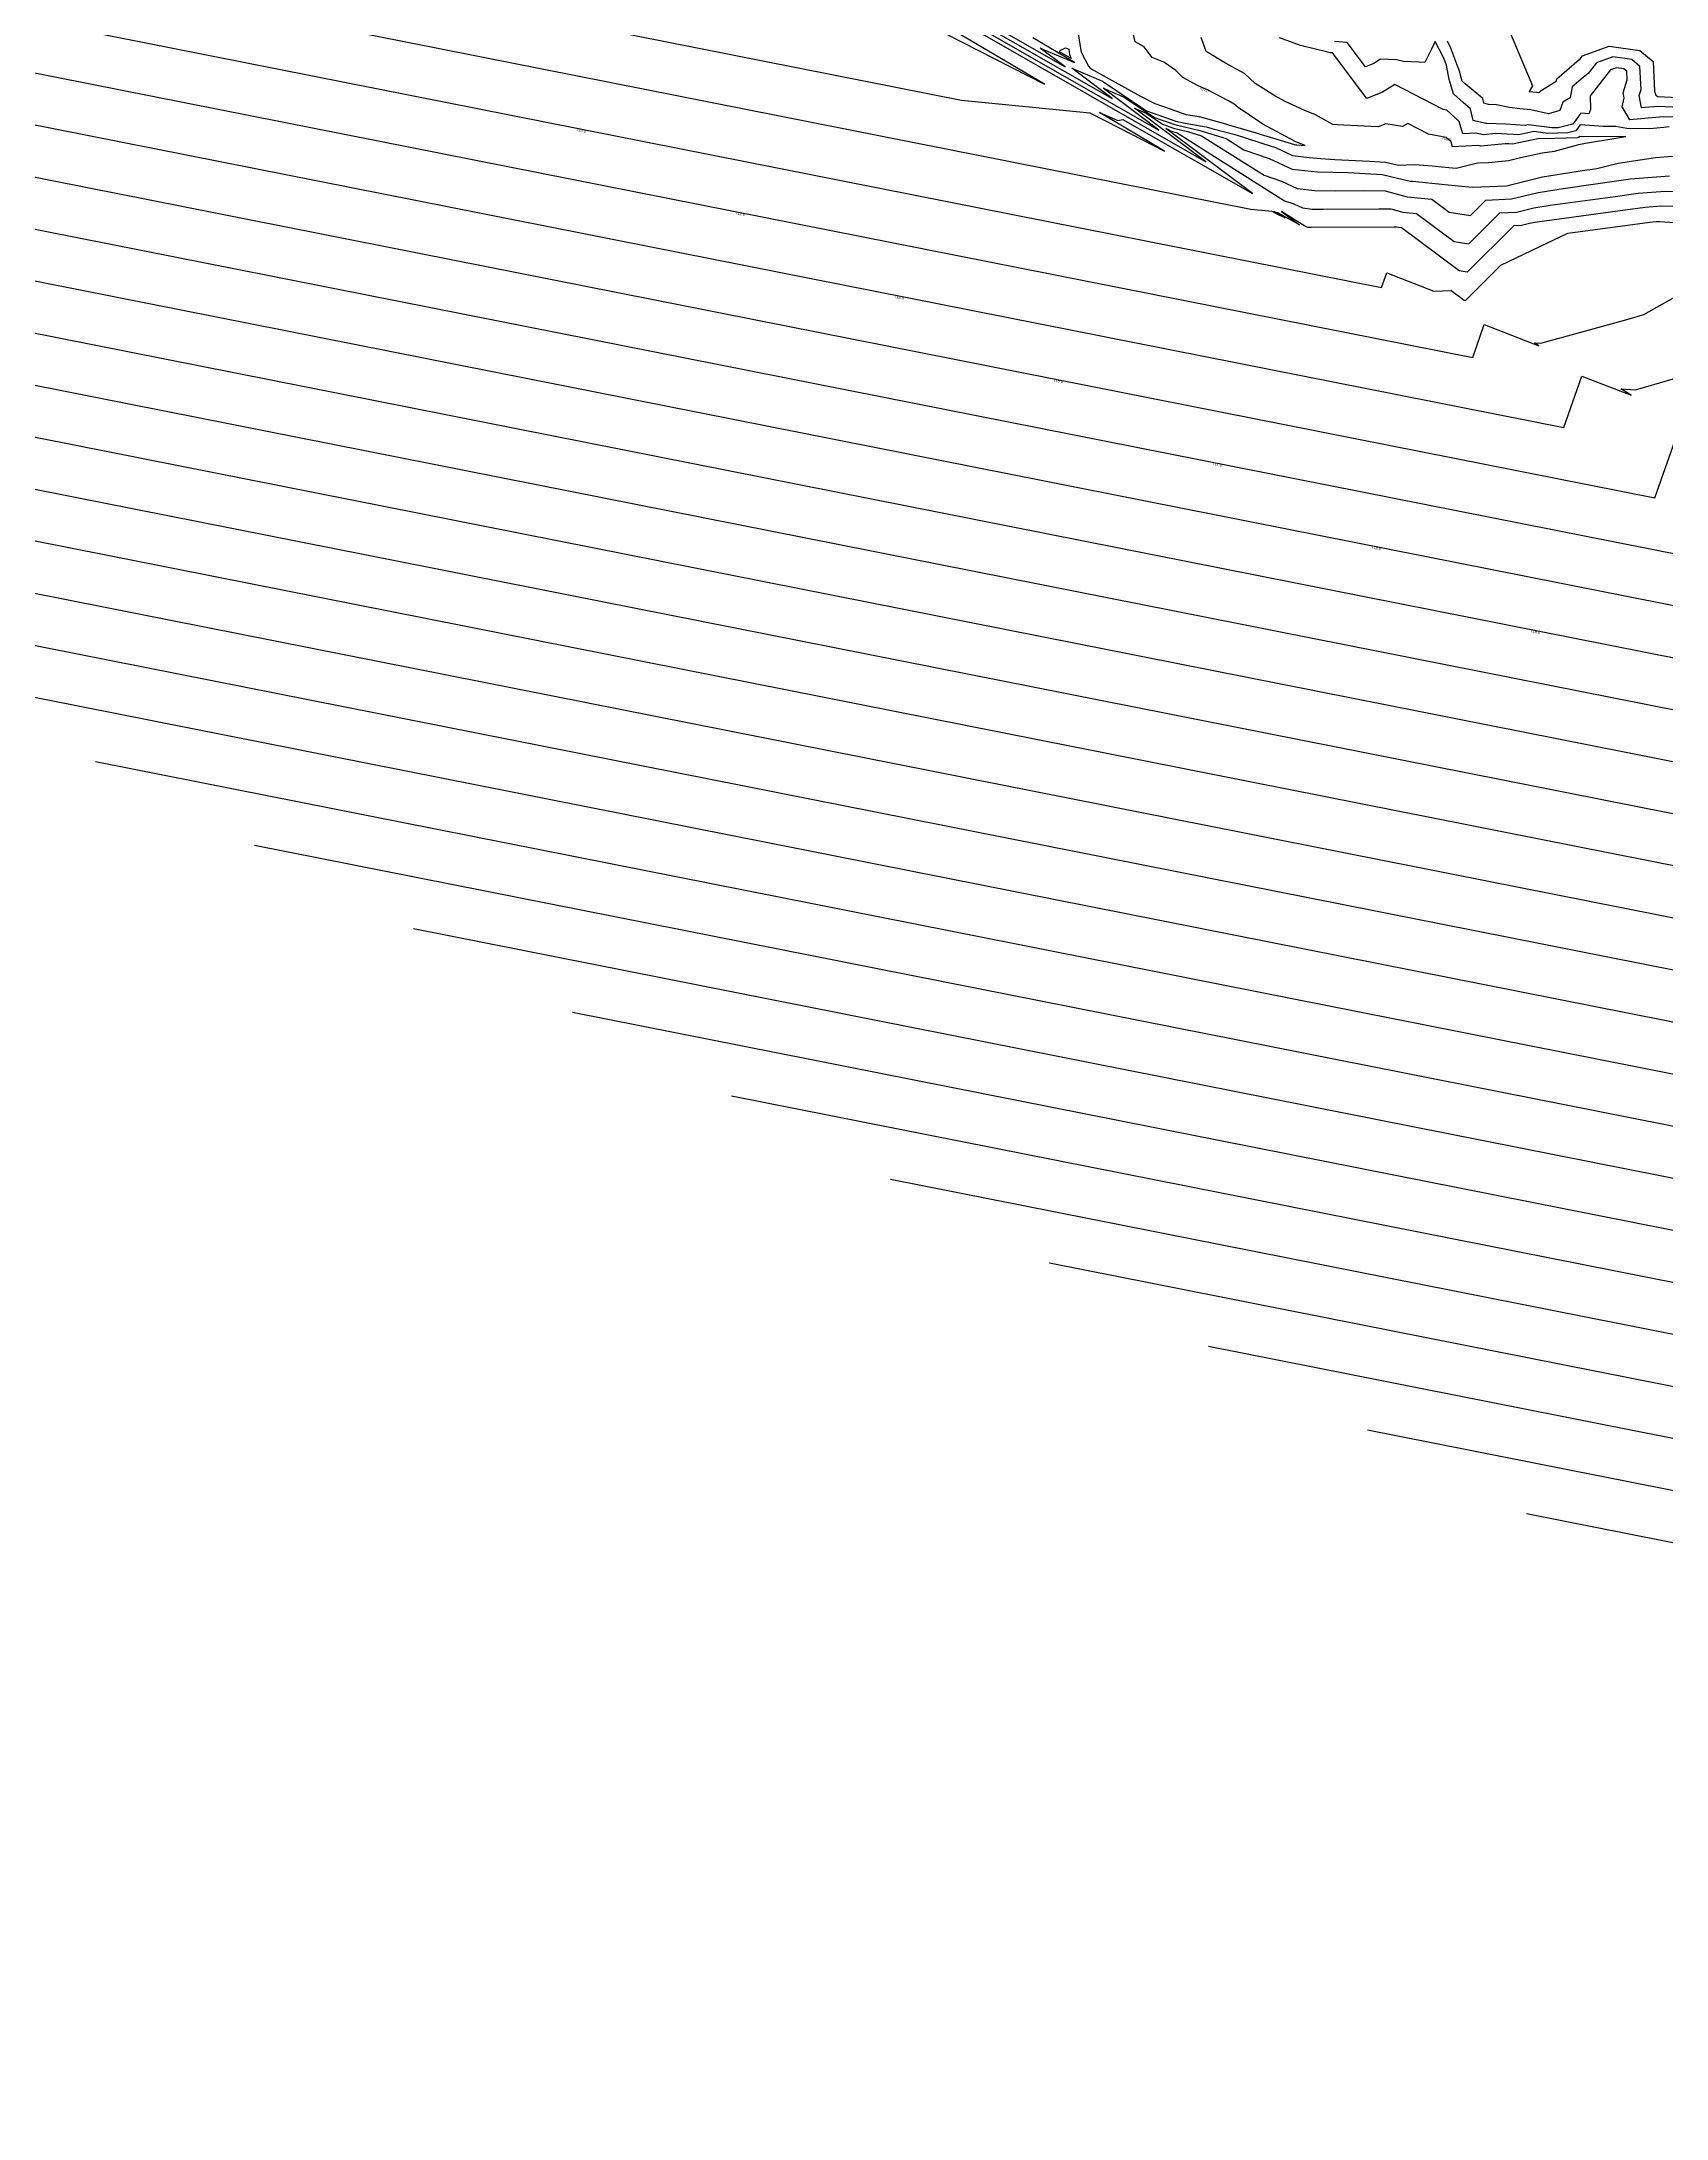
# Model space of a CAD drawing. Extents: x 1684434 to 1702565, y 997334 to 1000228.
# Drawn here: x 1698845.2 to 1699139.7, y 998574.6 to 998950.8 of the extents above; entities that cross this region are included whole.
import ezdxf

# ---------------------------------------------------------------- set-up
doc = ezdxf.new("R2010")
doc.units = 0
doc.layers.add('Default', color=7, linetype='Continuous')

msp = doc.modelspace()

# ---------------------------------------------------------------- linework, layer by layer
at = {"layer": 'Default'}
for points in [[(1698393.87, 999062.49), (1699011.89, 998940.17), (1699035.15, 998937.87), (1699040.58, 998935.09), (1699048.73, 998930.94), (1699036.92, 998937.89), (1699040.23, 998936.44), (1699041.17, 998936.68), (1699064.66, 998923.27), (1699048.97, 998935.05), (1699049.32, 998934.91), (1699049.82, 998934.57), (1699050.15, 998934.45), (1699050.57, 998934.35), (1699051, 998934.22), (1699070.45, 998921.92), (1699072.16, 998921.35), (1699073.72, 998920.62), (1699075.45, 998920.43), (1699077.52, 998920.39), (1699087.54, 998920.47), (1699089.7, 998920.45), (1699091.92, 998919.85), (1699094.39, 998919.61), (1699101.2, 998914.54), (1699103.85, 998914.14), (1699109.49, 998919.73), (1699112.51, 998919.86), (1699115.64, 998920.64), (1699118.6, 998921.11), (1699130.38, 998922.7), (1699134.53, 998923.32), (1699139.42, 998923.68), (1699144.92, 998923.57)], [(1699141.71, 998920.87), (1699138.62, 998920.93), (1699135.87, 998920.73), (1699133.53, 998920.38), (1699116.23, 998918.04), (1699114.86, 998917.82), (1699113.41, 998917.46), (1699112.01, 998917.4), (1699103.55, 998909.01), (1699102.1, 998909.23), (1699091.64, 998917.01), (1699091.16, 998917.06), (1699090.74, 998917.17), (1699090.32, 998917.17), (1699075.29, 998917.06), (1699074.95, 998917.06), (1699074.66, 998917.1), (1699074.4, 998917.22), (1699074.12, 998917.31), (1699069.9, 998919.98), (1699073.15, 998917.54), (1699069.24, 998919.77), (1699069.08, 998919.73), (1699068.53, 998919.97), (1699070.5, 998918.81), (1699069.14, 998919.51), (1699068.23, 998919.97), (1699064.36, 998920.35), (1698422.69, 999047.36)], [(1698451.51, 999032.23), (1699088.06, 998906.23), (1699088.99, 998908.9), (1699097.52, 998905.56), (1699100.65, 998905.67), (1699103, 998903.92), (1699103.24, 998903.88), (1699109.69, 998910.27), (1699116.64, 998913.57), (1699121.8, 998916.04), (1699136.69, 998918.05), (1699137.21, 998918.13), (1699137.82, 998918.18), (1699138.51, 998918.16), (1699159.35, 998916.79)], [(1698480.33, 999017.09), (1699104.57, 998893.53), (1699106.67, 998899.54), (1699116.55, 998895.67), (1699115.74, 998896.19), (1699116.93, 998896.12), (1699132.75, 998900.47), (1699135.58, 998901.3), (1699146.91, 998907.75)], [(1698509.14, 999001.96), (1699121.09, 998880.84), (1699124.35, 998890.18), (1699133.26, 998886.69), (1699131.43, 998887.85), (1699134.1, 998887.71), (1699135.96, 998888.22), (1699143.37, 998890.4)], [(1698928.89, 999004.32), (1699030.71, 998946.2), (1699026.19, 998949.6), (1699032.41, 998946.98), (1699024.83, 998951.43)], [(1698537.96, 998986.83), (1699137.6, 998868.14), (1699142.03, 998880.81)], [(1698956.96, 998987.41), (1699039.2, 998940.47), (1699031.89, 998945.96), (1699037.47, 998943.61), (1699045.44, 998938.23), (1699050.75, 998936.37), (1699052.45, 998935.96), (1699056.24, 998935.34), (1699057.31, 998935.03), (1699061.29, 998933.97), (1699063.02, 998933.46), (1699066.5, 998932.29), (1699068.84, 998931.59), (1699071.9, 998930.14), (1699074.93, 998929.74), (1699077.01, 998929.58), (1699079.59, 998929.38), (1699085.87, 998929.09), (1699088.75, 998928.91), (1699091.1, 998928.35), (1699094.09, 998928.5), (1699097.24, 998928.25), (1699099.6, 998928.02), (1699101.57, 998927.83), (1699105.41, 998928.8), (1699107.4, 998928.88), (1699111.08, 998929.25), (1699113.25, 998929.75), (1699117.16, 998930.59), (1699119.41, 998930.91), (1699123.82, 998932.1), (1699125.03, 998932.39), (1699132.32, 998933.59), (1699124.59, 998933.5), (1699123.88, 998933.55), (1699123.75, 998933.37), (1699123.51, 998933.31), (1699117.46, 998933.12), (1699116.65, 998933.23), (1699111.79, 998932.18), (1699111.12, 998932.23), (1699110.47, 998932.25), (1699106.06, 998931.82), (1699105.62, 998931.92), (1699100.9, 998931.71), (1699100.64, 998932.58), (1699099.74, 998933.41), (1699096.54, 998934), (1699092.83, 998935.91), (1699091.83, 998935.36), (1699088.8, 998935.87), (1699087.45, 998935.32), (1699081.17, 998935.6), (1699079.22, 998935.73), (1699076.06, 998937.5), (1699074.14, 998938.29), (1699070.57, 998939.94), (1699068.69, 998940.94), (1699066.13, 998942.54), (1699065.15, 998943.2), (1699063.2, 998944.99), (1699059.78, 998946.86), (1699056.28, 998948.97), (1699055.37, 998951.51)], [(1698566.78, 998971.69), (1699154.11, 998855.44)], [(1698985.03, 998970.5), (1699047.69, 998934.74), (1699037.58, 998942.32), (1699041.42, 998940.71), (1699046.9, 998937.01), (1699050.55, 998935.73), (1699055.13, 998934.63), (1699059.87, 998933.2), (1699063.11, 998931.15), (1699067.68, 998929.61), (1699071.83, 998927.68), (1699076.45, 998927.16), (1699081.98, 998927.06), (1699088.17, 998926.67), (1699093.24, 998925.45), (1699093.43, 998925.46), (1699093.63, 998925.45), (1699099.53, 998924.88), (1699104.45, 998924.39), (1699110.72, 998924.66), (1699117.2, 998926.27), (1699123.34, 998927.25), (1699124.07, 998927.35), (1699127.04, 998927.79), (1699130.94, 998928.72), (1699132.15, 998928.92), (1699137.71, 998929.76), (1699140.77, 998930.01)], [(1698595.6, 998956.56), (1699170.62, 998842.74)], [(1699002.07, 998955.76), (1699012.02, 998950.68), (1699026.96, 998943.06), (1699005.32, 998955.81)], [(1699013.1, 998953.59), (1699056.18, 998929), (1699043.28, 998938.69), (1699045.37, 998937.81), (1699048.36, 998935.79), (1699050.35, 998935.09), (1699052.85, 998934.49), (1699055.44, 998933.71), (1699066.78, 998926.54), (1699069.92, 998925.48), (1699072.77, 998924.15), (1699075.95, 998923.79), (1699079.75, 998923.72), (1699084.76, 998923.76), (1699088.67, 998923.73), (1699092.68, 998922.65), (1699097.13, 998922.21), (1699100.3, 998919.85), (1699104.15, 998919.26), (1699106.97, 998922.06), (1699111.62, 998922.26), (1699116.42, 998923.45), (1699120.97, 998924.18), (1699127.23, 998925.03), (1699133.19, 998925.92), (1699140.21, 998926.44)], [(1699032.84, 998953.73), (1699033.54, 998949.13), (1699033.64, 998948.73), (1699034.9, 998946.33), (1699035.27, 998945.86), (1699042.06, 998942.14), (1699044.38, 998940.85), (1699046.95, 998939.53), (1699049.71, 998938.56), (1699052.59, 998937.58), (1699055.01, 998937.18), (1699059.31, 998935.96), (1699060.7, 998935.59), (1699065.3, 998934.25), (1699066.04, 998934), (1699072.28, 998932.15), (1699072.48, 998932.06), (1699072.67, 998932.04), (1699074.19, 998931.92), (1699072.62, 998932.57), (1699072.39, 998932.68), (1699066.5, 998935.82), (1699065.96, 998936.16), (1699062.04, 998938.8), (1699061.36, 998939.42), (1699060.17, 998940.08), (1699056.51, 998942.05), (1699054.82, 998942.75), (1699052.05, 998944.26), (1699050.78, 998945.5), (1699048.61, 998947.04), (1699046.44, 998947.89), (1699045.01, 998949.82), (1699043.36, 998950.73), (1699042.91, 998952.81)], [(1699111.07, 998953.06), (1699115.42, 998942.76), (1699114.77, 998941.75), (1699116.12, 998941.63), (1699116.49, 998941.54), (1699116.73, 998941.62), (1699116.8, 998941.79), (1699119.72, 998943.59), (1699119.81, 998944), (1699123.89, 998947.51), (1699124.12, 998947.7), (1699124.49, 998948.17), (1699129.32, 998949.94), (1699134.85, 998949.14), (1699137.26, 998947.14), (1699137.52, 998941.78), (1699137.77, 998941.04), (1699138.13, 998940.79), (1699144.24, 998940.52)], [(1699029.79, 998949.17), (1699030.76, 998949.61), (1699031.37, 998949.41), (1699031.46, 998948.4), (1699031.81, 998947.68), (1699029.68, 998948.93), (1699029.79, 998949.17)], [(1699140.17, 998935.32), (1699139.18, 998935.23), (1699136.69, 998934.97), (1699132.51, 998935), (1699130.51, 998935.4), (1699128.3, 998935.38), (1699124.02, 998935.66), (1699123.24, 998934.6), (1699121.78, 998934.24), (1699118.19, 998934.12), (1699115.65, 998934.45), (1699112.93, 998933.86), (1699110.84, 998934.02), (1699108.78, 998934.09), (1699106.51, 998933.87), (1699105.14, 998934.19), (1699102.78, 998934.08), (1699102.12, 998936.27), (1699099.88, 998938.34), (1699099.21, 998938.47), (1699090.45, 998942.99), (1699088.21, 998941.61), (1699085.38, 998940.46), (1699079.13, 998948.7), (1699078.74, 998948.74), (1699078.32, 998948.86), (1699073.36, 998950.04), (1699069.53, 998951.43)], [(1699142.59, 998937), (1699139.15, 998937.16), (1699137.01, 998936.97), (1699133.07, 998936.56), (1699131.65, 998938.95), (1699132.02, 998940.59), (1699131.86, 998941.47), (1699132.56, 998943.82), (1699132.49, 998945.39), (1699131.93, 998945.85), (1699130.65, 998946.03), (1699129.54, 998945.62), (1699126.92, 998942.33), (1699125.85, 998940.93), (1699125.93, 998938.47), (1699125.59, 998937.68), (1699124.16, 998937.77), (1699122.73, 998935.83), (1699120.06, 998935.16), (1699118.91, 998935.12), (1699114.65, 998935.67), (1699114.08, 998935.54), (1699110.56, 998935.82), (1699107.1, 998935.94), (1699106.96, 998935.92), (1699104.65, 998936.46), (1699104.15, 998938.6), (1699102.81, 998939.72), (1699101.07, 998941.33), (1699100.27, 998943.9), (1699099.79, 998946.48), (1699099.27, 998947.87), (1699097.78, 998950.79), (1699097.08, 998949.39), (1699096.11, 998947.47), (1699095.9, 998946.97), (1699094.85, 998947.01), (1699092.02, 998947.18), (1699090.74, 998947.43), (1699087.86, 998947.56), (1699086.67, 998946.82), (1699085.16, 998946.21), (1699081.84, 998950.59), (1699079.51, 998950.79)], [(1699143.42, 998938.76), (1699138.14, 998939), (1699135.15, 998938.74), (1699134.75, 998941), (1699135.08, 998942.09), (1699134.87, 998946.26), (1699133.39, 998947.49), (1699129.99, 998947.99), (1699127.02, 998946.9), (1699125.52, 998945.01), (1699124.59, 998944.24), (1699122.62, 998942.55), (1699122.2, 998940.59), (1699120.9, 998939.79), (1699120.35, 998938.31), (1699118.29, 998937.66), (1699115.12, 998938.38), (1699113.09, 998938.56), (1699111.21, 998938.8), (1699108.86, 998939.29), (1699107.43, 998939.39), (1699106.57, 998939.63), (1699106.38, 998940.43), (1699103.2, 998943.09), (1699102.65, 998943.6), (1699102.39, 998944.42), (1699102.24, 998945.24), (1699100.61, 998949.6), (1699099.98, 998950.82)], [(1698624.41, 998941.42), (1699187.14, 998830.04)], [(1698653.23, 998926.29), (1699203.65, 998817.35)], [(1698682.05, 998911.16), (1699220.16, 998804.65)], [(1698710.87, 998896.02), (1699236.68, 998791.95)], [(1699253.19, 998779.25), (1698739.68, 998880.89)], [(1698768.5, 998865.76), (1699269.7, 998766.55)], [(1698797.32, 998850.62), (1699286.22, 998753.86)], [(1698826.14, 998835.49), (1699302.73, 998741.16)], [(1698854.95, 998820.36), (1699319.24, 998728.46)], [(1698883.77, 998805.22), (1699335.76, 998715.76)], [(1698912.59, 998790.09), (1699352.27, 998703.06)], [(1698941.41, 998774.96), (1699368.78, 998690.37)], [(1698970.23, 998759.82), (1699385.29, 998677.67)], [(1698999.04, 998744.69), (1699401.81, 998664.97)], [(1699027.86, 998729.56), (1699418.32, 998652.27)], [(1699056.68, 998714.42), (1699434.83, 998639.57)], [(1699085.5, 998699.29), (1699451.35, 998626.88)], [(1699114.31, 998684.16), (1699467.86, 998614.18), (1699477.78, 998642.56), (1699496.42, 998631.99), (1699505.05, 998628.56), (1699500.86, 998637.36), (1699511.86, 998634.22), (1699516.78, 998640.66), (1699505.86, 998656.83), (1699513.31, 998657.93), (1699513.44, 998668.42), (1699541.22, 998654.68), (1699546.97, 998651.1), (1699581.27, 998631.17), (1699627, 998602.4), (1699655.36, 998586.47), (1699677.18, 998581.79), (1699680.3, 998582.87), (1699694.74, 998579.84), (1699701.43, 998574.55), (1699709.25, 998575.61), (1699712.19, 998576.07), (1699727.96, 998576.91)]]:
    msp.add_lwpolyline(points, dxfattribs=at)

# ---------------------------------------------------------------- texts
for s, rotation, p in [(' 707.0', 337.5663, (1699054.79, 998942.22)), (' 713.0', 348.8041, (1698941.9, 998934.65)), (' 708.0', 349.6338, (1699098.75, 998933.09)), (' 714.0', 348.8041, (1698970.71, 998919.52)), (' 715.0', 348.8041, (1698999.53, 998904.39)), (' 716.0', 348.8041, (1699028.35, 998889.25)), (' 717.0', 348.8041, (1699057.17, 998874.12)), (' 718.0', 348.8041, (1699085.98, 998858.99)), (' 719.0', 348.8041, (1699114.8, 998843.85))]:
    msp.add_text(s, height=0.5, rotation=rotation, dxfattribs=at).set_placement(p)

doc.saveas('drawing.dxf')
